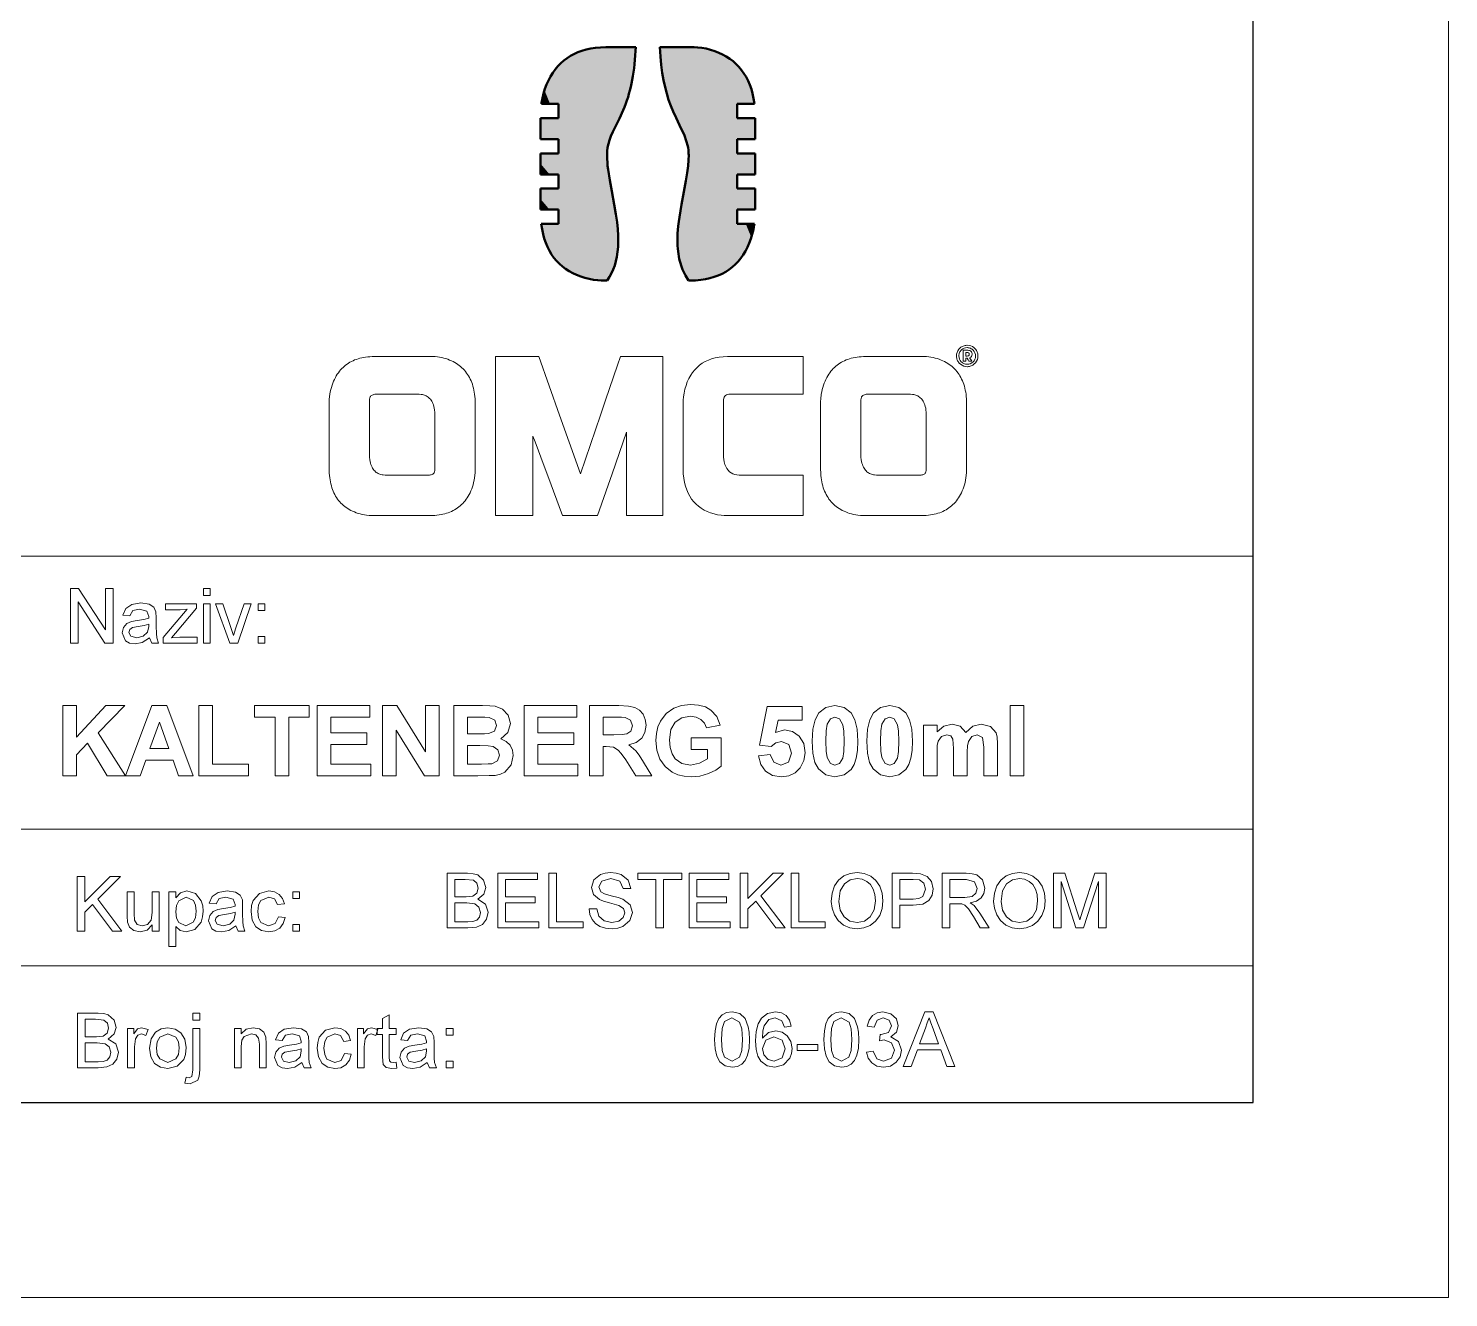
# Model space of a CAD drawing. Extents: x 0 to 297, y 0 to 529.
# Drawn here: x 260.64 to 297, y 0 to 32.52 of the extents above; entities that cross this region are included whole.
import ezdxf

# ---------------------------------------------------------------- set-up
doc = ezdxf.new("R2010")
doc.units = 0

msp = doc.modelspace()

# ---------------------------------------------------------------- linework, layer by layer
at = {"color": 7, "lineweight": 13}
for p, q in [((297, 0), (297, 420)), ((142.421, 19), (292, 19)), ((142.421, 12), (292, 12)), ((142.421, 8.5), (292, 8.5)), ((0, 0), (297, 0))]:
    msp.add_line(p, q, dxfattribs=at)
at = {"color": 7, "lineweight": 30}
for p, q in [((292, 5), (292, 415)), ((20, 5), (292, 5))]:
    msp.add_line(p, q, dxfattribs=at)
at = {"color": 142, "lineweight": 50}
for points in [[(275.424, 32.037), (275.286, 32.033), (275.156, 32.022), (275.033, 32.003), (274.917, 31.977), (274.808, 31.945), (274.704, 31.907), (274.606, 31.862), (274.514, 31.812), (274.427, 31.755), (274.345, 31.693), (274.268, 31.624), (274.195, 31.549), (274.128, 31.468), (274.065, 31.38), (274.007, 31.286), (273.953, 31.186), (273.906, 31.079), (273.863, 30.967), (273.827, 30.85), (273.798, 30.729), (273.775, 30.607), (273.772, 30.587)], [(276.188, 32.037), (275.806, 32.037), (275.424, 32.037)], [(275.453, 29.278), (275.457, 29.376), (275.468, 29.47), (275.487, 29.563), (275.515, 29.657), (275.551, 29.757), (275.602, 29.872), (275.675, 30.022), (275.768, 30.209), (275.864, 30.42), (275.898, 30.504), (275.932, 30.592), (275.961, 30.674), (275.989, 30.759), (276.014, 30.843), (276.037, 30.93), (276.059, 31.017), (276.079, 31.109), (276.098, 31.201), (276.115, 31.297), (276.13, 31.395), (276.145, 31.498), (276.157, 31.603), (276.167, 31.713), (276.176, 31.826), (276.184, 31.943), (276.188, 32.037)], [(273.772, 30.587), (273.991, 30.587), (274.21, 30.587)], [(274.21, 30.587), (274.21, 30.404), (274.21, 30.221)], [(274.21, 30.221), (273.981, 30.221), (273.752, 30.221)], [(273.752, 30.221), (273.752, 29.952), (273.752, 29.683)], [(273.752, 29.683), (273.981, 29.683), (274.21, 29.683)], [(274.21, 29.683), (274.21, 29.5), (274.21, 29.317)], [(274.21, 29.317), (273.981, 29.317), (273.752, 29.317)], [(273.752, 29.317), (273.752, 29.048), (273.752, 28.779)], [(275.458, 26.06), (275.515, 26.149), (275.566, 26.243), (275.61, 26.341), (275.648, 26.445), (275.68, 26.553), (275.705, 26.668), (275.724, 26.79), (275.736, 26.919), (275.74, 27.059), (275.738, 27.209), (275.728, 27.373), (275.708, 27.554), (275.679, 27.76), (275.637, 28.005), (275.572, 28.346), (275.52, 28.631), (275.479, 28.907), (275.468, 29), (275.46, 29.091), (275.456, 29.169), (275.453, 29.244), (275.453, 29.278)], [(273.752, 28.779), (273.981, 28.779), (274.21, 28.779)], [(274.21, 28.779), (274.21, 28.596), (274.21, 28.413)], [(274.21, 28.413), (273.981, 28.413), (273.752, 28.413)], [(273.752, 28.413), (273.752, 28.144), (273.752, 27.875)], [(273.752, 27.875), (273.981, 27.875), (274.21, 27.875)], [(274.21, 27.875), (274.21, 27.692), (274.21, 27.509)], [(274.21, 27.509), (273.989, 27.509), (273.769, 27.509)], [(273.769, 27.509), (273.788, 27.376), (273.813, 27.25), (273.846, 27.132), (273.884, 27.022), (273.928, 26.918), (273.978, 26.82), (274.033, 26.729), (274.094, 26.644), (274.16, 26.564), (274.232, 26.49), (274.309, 26.421), (274.392, 26.358), (274.48, 26.3), (274.574, 26.247), (274.673, 26.201), (274.777, 26.16), (274.886, 26.126), (274.997, 26.098), (275.108, 26.078), (275.215, 26.065), (275.305, 26.06), (275.322, 26.06)], [(275.322, 26.06), (275.39, 26.06), (275.458, 26.06)]]:
    msp.add_lwpolyline(points, dxfattribs=at)
at = {"color": 9, "lineweight": 50}
for points in [[(277.673, 32.037), (277.24, 32.037), (276.807, 32.037)], [(276.807, 32.037), (276.821, 31.802), (276.841, 31.584), (276.867, 31.381), (276.899, 31.192), (276.937, 31.014), (276.98, 30.848), (277.029, 30.689), (277.084, 30.536), (277.146, 30.386), (277.218, 30.229), (277.31, 30.043), (277.438, 29.773), (277.522, 29.502), (277.53, 29.454), (277.536, 29.405), (277.54, 29.356), (277.542, 29.306), (277.543, 29.278)], [(279.225, 30.587), (279.206, 30.72), (279.18, 30.846), (279.147, 30.963), (279.108, 31.074), (279.064, 31.178), (279.013, 31.275), (278.957, 31.366), (278.896, 31.452), (278.829, 31.532), (278.757, 31.606), (278.679, 31.675), (278.595, 31.739), (278.506, 31.797), (278.412, 31.849), (278.312, 31.896), (278.208, 31.937), (278.099, 31.971), (277.988, 31.999), (277.877, 32.019), (277.771, 32.032), (277.684, 32.037), (277.673, 32.037)], [(278.786, 30.221), (278.786, 30.404), (278.786, 30.587)], [(278.786, 30.587), (279.006, 30.587), (279.225, 30.587)], [(279.243, 30.221), (279.015, 30.221), (278.786, 30.221)], [(279.243, 29.683), (279.243, 29.952), (279.243, 30.221)], [(278.786, 29.317), (278.786, 29.5), (278.786, 29.683)], [(278.786, 29.683), (279.015, 29.683), (279.243, 29.683)], [(277.543, 29.278), (277.539, 29.145), (277.527, 28.994), (277.505, 28.819), (277.472, 28.609), (277.42, 28.331), (277.359, 28.008), (277.305, 27.682), (277.289, 27.568), (277.276, 27.454), (277.267, 27.359), (277.26, 27.264), (277.257, 27.18), (277.255, 27.096), (277.256, 27.02), (277.259, 26.945), (277.263, 26.875), (277.27, 26.806), (277.278, 26.741), (277.289, 26.677), (277.301, 26.617), (277.315, 26.557), (277.33, 26.5), (277.347, 26.444), (277.366, 26.391), (277.387, 26.338), (277.408, 26.287), (277.432, 26.237), (277.457, 26.189), (277.485, 26.142), (277.538, 26.06)], [(279.243, 29.317), (279.015, 29.317), (278.786, 29.317)], [(279.243, 28.779), (279.243, 29.048), (279.243, 29.317)], [(278.786, 28.413), (278.786, 28.596), (278.786, 28.779)], [(278.786, 28.779), (279.015, 28.779), (279.243, 28.779)], [(279.243, 28.413), (279.015, 28.413), (278.786, 28.413)], [(279.243, 27.875), (279.243, 28.144), (279.243, 28.413)], [(278.786, 27.509), (278.786, 27.692), (278.786, 27.875)], [(278.786, 27.875), (279.015, 27.875), (279.243, 27.875)], [(277.582, 26.06), (277.72, 26.063), (277.85, 26.075), (277.972, 26.094), (278.088, 26.119), (278.197, 26.151), (278.3, 26.189), (278.398, 26.234), (278.49, 26.284), (278.576, 26.341), (278.658, 26.404), (278.735, 26.472), (278.807, 26.547), (278.874, 26.628), (278.936, 26.715), (278.994, 26.809), (279.046, 26.909), (279.093, 27.015), (279.135, 27.127), (279.17, 27.245), (279.199, 27.366), (279.221, 27.487), (279.225, 27.509)], [(279.225, 27.509), (279.005, 27.509), (278.786, 27.509)], [(277.538, 26.06), (277.56, 26.06), (277.582, 26.06)]]:
    msp.add_lwpolyline(points, dxfattribs=at)
at = {"color": 7, "lineweight": 13}
for points in [[(284.4, 24.126), (284.404, 24.172), (284.416, 24.217), (284.435, 24.259), (284.461, 24.298), (284.493, 24.332), (284.512, 24.347), (284.531, 24.36), (284.552, 24.371), (284.574, 24.381), (284.596, 24.389), (284.619, 24.394), (284.642, 24.398), (284.666, 24.4), (284.675, 24.4)], [(284.675, 24.4), (284.721, 24.396), (284.766, 24.385), (284.808, 24.366), (284.847, 24.34), (284.881, 24.307), (284.896, 24.289), (284.909, 24.269), (284.92, 24.249), (284.93, 24.227), (284.938, 24.205), (284.944, 24.182), (284.947, 24.159), (284.949, 24.135), (284.949, 24.126)], [(268.337, 22.971), (268.339, 23.02), (268.355, 23.149), (268.365, 23.206), (268.379, 23.268), (268.394, 23.322), (268.412, 23.378), (268.43, 23.428), (268.451, 23.479), (268.472, 23.526), (268.496, 23.572), (268.52, 23.614), (268.546, 23.656), (268.572, 23.695), (268.601, 23.732), (268.63, 23.767), (268.661, 23.801), (268.692, 23.832), (268.726, 23.862), (268.759, 23.89), (268.795, 23.916), (268.831, 23.941), (268.869, 23.964), (268.908, 23.985), (268.949, 24.005), (268.99, 24.023), (269.033, 24.039), (269.078, 24.054), (269.124, 24.067), (269.171, 24.079), (269.22, 24.088), (269.271, 24.096), (269.324, 24.102), (269.378, 24.107), (269.434, 24.109), (269.475, 24.109)], [(269.475, 24.109), (270.241, 24.109), (270.935, 24.109), (271.007, 24.109)], [(271.007, 24.109), (271.048, 24.108), (271.111, 24.102), (271.162, 24.095), (271.22, 24.084), (271.271, 24.072), (271.324, 24.057), (271.372, 24.041), (271.421, 24.022), (271.466, 24.003), (271.511, 23.981), (271.553, 23.959), (271.594, 23.934), (271.632, 23.909), (271.669, 23.881), (271.704, 23.853), (271.738, 23.823), (271.769, 23.792), (271.8, 23.759), (271.829, 23.725), (271.856, 23.689), (271.881, 23.653), (271.906, 23.615), (271.928, 23.575), (271.949, 23.534), (271.969, 23.491), (271.987, 23.447), (272.003, 23.401), (272.018, 23.353), (272.031, 23.304), (272.043, 23.253), (272.053, 23.2), (272.061, 23.145), (272.068, 23.088), (272.072, 23.029), (272.076, 22.909)], [(272.593, 20.039), (272.593, 22.074), (272.593, 22.413), (272.593, 23.13), (272.593, 24.053), (272.593, 24.109)], [(272.593, 24.109), (273.148, 24.109), (273.704, 24.109)], [(273.704, 24.109), (274.238, 22.609), (274.484, 21.92), (274.773, 21.109)], [(274.773, 21.109), (275.284, 22.609), (275.414, 22.993), (275.721, 23.894), (275.794, 24.109)], [(275.794, 24.109), (276.339, 24.109), (276.884, 24.109)], [(276.884, 24.109), (276.884, 22.074), (276.884, 21.734), (276.884, 21.018), (276.884, 20.095), (276.884, 20.039)], [(278.54, 24.109), (278.427, 24.105), (278.321, 24.094), (278.223, 24.076), (278.131, 24.051), (278.046, 24.019), (277.966, 23.982), (277.892, 23.938), (277.822, 23.889), (277.758, 23.833), (277.699, 23.772), (277.644, 23.704), (277.594, 23.63), (277.548, 23.55), (277.508, 23.463), (277.474, 23.371), (277.446, 23.274), (277.424, 23.175), (277.409, 23.078), (277.402, 22.997), (277.401, 22.971)], [(280.471, 24.109), (279.506, 24.109), (278.54, 24.109)], [(280.471, 23.144), (280.471, 23.626), (280.471, 23.924), (280.471, 24.109)], [(280.92, 22.971), (280.922, 23.02), (280.938, 23.149), (280.948, 23.206), (280.962, 23.268), (280.977, 23.322), (280.995, 23.378), (281.013, 23.428), (281.034, 23.479), (281.055, 23.526), (281.078, 23.572), (281.102, 23.614), (281.129, 23.656), (281.155, 23.695), (281.184, 23.732), (281.213, 23.767), (281.244, 23.801), (281.275, 23.832), (281.308, 23.862), (281.342, 23.89), (281.378, 23.916), (281.414, 23.941), (281.452, 23.964), (281.491, 23.985), (281.531, 24.005), (281.573, 24.023), (281.616, 24.039), (281.66, 24.054), (281.707, 24.067), (281.754, 24.079), (281.803, 24.088), (281.854, 24.096), (281.906, 24.102), (281.961, 24.107), (282.017, 24.109), (282.058, 24.109)], [(282.058, 24.109), (282.824, 24.109), (283.518, 24.109), (283.589, 24.109)], [(283.589, 24.109), (283.631, 24.108), (283.694, 24.102), (283.745, 24.095), (283.803, 24.084), (283.854, 24.072), (283.907, 24.057), (283.955, 24.041), (284.004, 24.022), (284.049, 24.003), (284.094, 23.981), (284.135, 23.959), (284.177, 23.934), (284.214, 23.909), (284.252, 23.881), (284.287, 23.853), (284.321, 23.823), (284.352, 23.792), (284.383, 23.759), (284.411, 23.725), (284.439, 23.689), (284.464, 23.653), (284.488, 23.615), (284.511, 23.575), (284.532, 23.534), (284.551, 23.491), (284.569, 23.447), (284.586, 23.401), (284.601, 23.353), (284.614, 23.304), (284.626, 23.253), (284.636, 23.2), (284.644, 23.145), (284.65, 23.088), (284.655, 23.029), (284.659, 22.909)], [(284.675, 23.851), (284.628, 23.855), (284.584, 23.867), (284.541, 23.886), (284.503, 23.912), (284.469, 23.944), (284.454, 23.963), (284.441, 23.982), (284.429, 24.003), (284.42, 24.024), (284.412, 24.047), (284.406, 24.07), (284.402, 24.093), (284.4, 24.117), (284.4, 24.126)], [(284.675, 24.34), (284.634, 24.336), (284.595, 24.324), (284.559, 24.305), (284.527, 24.279), (284.512, 24.264), (284.499, 24.248), (284.488, 24.23), (284.479, 24.211), (284.471, 24.192), (284.466, 24.172), (284.462, 24.151), (284.461, 24.13), (284.461, 24.126)], [(284.461, 24.126), (284.465, 24.085), (284.476, 24.046), (284.495, 24.01), (284.521, 23.977), (284.536, 23.963), (284.553, 23.95), (284.571, 23.939), (284.589, 23.93), (284.609, 23.922), (284.629, 23.917), (284.649, 23.913), (284.67, 23.912), (284.675, 23.912)], [(284.573, 23.991), (284.573, 24.13), (284.573, 24.27)], [(284.573, 24.27), (284.633, 24.27), (284.694, 24.27)], [(284.677, 24.211), (284.659, 24.211), (284.641, 24.211)], [(284.641, 24.211), (284.641, 24.167), (284.641, 24.124)], [(284.641, 24.124), (284.659, 24.124), (284.677, 24.124)], [(284.671, 24.069), (284.656, 24.069), (284.641, 24.069)], [(284.641, 24.069), (284.641, 24.03), (284.641, 23.991)], [(284.718, 23.991), (284.695, 24.03), (284.671, 24.069)], [(284.889, 24.126), (284.885, 24.166), (284.873, 24.205), (284.854, 24.242), (284.829, 24.274), (284.813, 24.288), (284.797, 24.301), (284.779, 24.312), (284.76, 24.322), (284.741, 24.329), (284.721, 24.335), (284.7, 24.338), (284.679, 24.34), (284.675, 24.34)], [(284.949, 24.126), (284.945, 24.079), (284.934, 24.035), (284.915, 23.992), (284.889, 23.954), (284.856, 23.92), (284.838, 23.905), (284.818, 23.892), (284.798, 23.88), (284.776, 23.87), (284.754, 23.863), (284.731, 23.857), (284.708, 23.853), (284.684, 23.851), (284.675, 23.851)], [(284.675, 23.912), (284.715, 23.916), (284.754, 23.927), (284.791, 23.946), (284.823, 23.972), (284.838, 23.987), (284.85, 24.004), (284.862, 24.022), (284.871, 24.04), (284.878, 24.06), (284.884, 24.08), (284.887, 24.1), (284.889, 24.121), (284.889, 24.126)], [(284.728, 24.169), (284.727, 24.182), (284.724, 24.191), (284.72, 24.198), (284.715, 24.203), (284.707, 24.207), (284.686, 24.211), (284.677, 24.211)], [(284.677, 24.124), (284.692, 24.125), (284.705, 24.128), (284.713, 24.132), (284.719, 24.138), (284.723, 24.145), (284.728, 24.163), (284.728, 24.169)], [(284.694, 24.27), (284.72, 24.268), (284.737, 24.264), (284.755, 24.257), (284.767, 24.25), (284.777, 24.24), (284.785, 24.23), (284.791, 24.218), (284.796, 24.204), (284.799, 24.188), (284.8, 24.169)], [(284.8, 24.169), (284.796, 24.14), (284.786, 24.116), (284.769, 24.097), (284.747, 24.083), (284.737, 24.078)], [(284.737, 24.078), (284.766, 24.035), (284.794, 23.991)], [(284.641, 23.991), (284.607, 23.991), (284.573, 23.991)], [(284.794, 23.991), (284.756, 23.991), (284.718, 23.991)], [(268.337, 21.233), (268.337, 22.102), (268.337, 22.312), (268.337, 22.84), (268.337, 22.971)], [(269.503, 23.144), (269.482, 23.14), (269.461, 23.134), (269.437, 23.124), (269.422, 23.114), (269.408, 23.102), (269.397, 23.09), (269.388, 23.076), (269.382, 23.062), (269.376, 23.045), (269.373, 23.028), (269.372, 23.009), (269.372, 23.006)], [(269.372, 23.006), (269.372, 22.271), (269.372, 22.061), (269.372, 21.63), (269.372, 21.536)], [(270.641, 23.144), (270.072, 23.144), (269.503, 23.144)], [(271.041, 22.675), (271.035, 22.748), (271.028, 22.789), (271.017, 22.835), (271.006, 22.87), (270.992, 22.906), (270.979, 22.936), (270.962, 22.966), (270.946, 22.991), (270.928, 23.016), (270.91, 23.036), (270.89, 23.056), (270.869, 23.073), (270.847, 23.088), (270.825, 23.101), (270.801, 23.113), (270.776, 23.122), (270.75, 23.13), (270.723, 23.136), (270.694, 23.141), (270.641, 23.144)], [(277.401, 22.971), (277.401, 22.102), (277.401, 21.791), (277.401, 21.311), (277.401, 21.233)], [(278.436, 23.006), (278.44, 23.042), (278.45, 23.071), (278.466, 23.096), (278.488, 23.115), (278.515, 23.13), (278.545, 23.14), (278.567, 23.144), (278.567, 23.144)], [(278.436, 21.536), (278.436, 22.271), (278.436, 22.644), (278.436, 23.006)], [(278.567, 23.144), (279.519, 23.144), (280.471, 23.144)], [(280.92, 21.233), (280.92, 22.102), (280.92, 22.28), (280.92, 22.82), (280.92, 22.971)], [(282.086, 23.144), (282.065, 23.14), (282.044, 23.134), (282.02, 23.124), (282.005, 23.114), (281.991, 23.102), (281.98, 23.09), (281.971, 23.076), (281.964, 23.062), (281.959, 23.045), (281.956, 23.028), (281.954, 23.009), (281.954, 23.006)], [(281.954, 23.006), (281.954, 22.271), (281.954, 21.536)], [(283.224, 23.144), (282.655, 23.144), (282.086, 23.144)], [(283.624, 22.675), (283.618, 22.748), (283.611, 22.789), (283.6, 22.835), (283.589, 22.87), (283.575, 22.906), (283.561, 22.936), (283.545, 22.966), (283.529, 22.991), (283.511, 23.015), (283.492, 23.036), (283.472, 23.056), (283.452, 23.073), (283.43, 23.088), (283.408, 23.101), (283.384, 23.113), (283.359, 23.122), (283.333, 23.13), (283.306, 23.136), (283.277, 23.141), (283.224, 23.144)], [(271.041, 21.205), (271.041, 21.94), (271.041, 22.149), (271.041, 22.581), (271.041, 22.675)], [(272.076, 22.909), (272.076, 22.043), (272.076, 21.833), (272.076, 21.308), (272.076, 21.178)], [(283.624, 21.205), (283.624, 21.94), (283.624, 22.149), (283.624, 22.581), (283.624, 22.675)], [(284.659, 22.909), (284.659, 22.043), (284.659, 21.833), (284.659, 21.308), (284.659, 21.178)], [(274.311, 20.039), (273.932, 21.057), (273.839, 21.306), (273.609, 21.922), (273.552, 22.074)], [(273.552, 22.074), (273.552, 21.057), (273.552, 20.039)], [(275.953, 22.171), (275.58, 21.105), (275.478, 20.812), (275.257, 20.181), (275.208, 20.039)], [(275.953, 20.039), (275.953, 21.105), (275.953, 22.171)], [(269.372, 21.536), (269.378, 21.464), (269.385, 21.424), (269.396, 21.379), (269.407, 21.344), (269.42, 21.308), (269.434, 21.278), (269.45, 21.249), (269.467, 21.224), (269.485, 21.2), (269.503, 21.18), (269.523, 21.16), (269.544, 21.144), (269.566, 21.128), (269.588, 21.115), (269.613, 21.104), (269.637, 21.095), (269.664, 21.087), (269.691, 21.081), (269.72, 21.077), (269.772, 21.074)], [(278.836, 21.074), (278.775, 21.078), (278.72, 21.089), (278.671, 21.107), (278.627, 21.131), (278.587, 21.161), (278.551, 21.198), (278.52, 21.241), (278.492, 21.292), (278.469, 21.349), (278.452, 21.411), (278.441, 21.476), (278.436, 21.529), (278.436, 21.536)], [(281.954, 21.536), (281.961, 21.464), (281.968, 21.424), (281.978, 21.379), (281.989, 21.344), (282.003, 21.308), (282.017, 21.278), (282.033, 21.249), (282.049, 21.224), (282.068, 21.2), (282.086, 21.18), (282.106, 21.16), (282.126, 21.144), (282.149, 21.128), (282.171, 21.116), (282.195, 21.104), (282.22, 21.095), (282.247, 21.087), (282.274, 21.081), (282.303, 21.077), (282.355, 21.074)], [(269.406, 20.039), (269.362, 20.041), (269.293, 20.047), (269.241, 20.055), (269.183, 20.066), (269.132, 20.078), (269.079, 20.093), (269.032, 20.109), (268.983, 20.128), (268.938, 20.147), (268.894, 20.169), (268.853, 20.191), (268.812, 20.216), (268.774, 20.241), (268.737, 20.269), (268.703, 20.297), (268.669, 20.327), (268.638, 20.358), (268.608, 20.391), (268.579, 20.424), (268.552, 20.46), (268.527, 20.496), (268.503, 20.535), (268.481, 20.574), (268.46, 20.616), (268.441, 20.658), (268.423, 20.703), (268.407, 20.749), (268.393, 20.797), (268.38, 20.846), (268.368, 20.897), (268.359, 20.951), (268.351, 21.006), (268.344, 21.063), (268.34, 21.122), (268.337, 21.233)], [(270.91, 21.074), (270.931, 21.076), (270.952, 21.081), (270.975, 21.09), (270.99, 21.099), (271.004, 21.11), (271.015, 21.121), (271.024, 21.135), (271.031, 21.148), (271.036, 21.164), (271.039, 21.181), (271.041, 21.2), (271.041, 21.205)], [(272.076, 21.178), (272.074, 21.129), (272.059, 21), (272.049, 20.943), (272.035, 20.881), (272.021, 20.827), (272.003, 20.771), (271.986, 20.721), (271.965, 20.67), (271.944, 20.623), (271.921, 20.577), (271.897, 20.535), (271.871, 20.493), (271.845, 20.455), (271.817, 20.417), (271.788, 20.382), (271.757, 20.348), (271.726, 20.317), (271.693, 20.287), (271.66, 20.26), (271.624, 20.233), (271.588, 20.209), (271.55, 20.185), (271.512, 20.164), (271.472, 20.144), (271.43, 20.126), (271.387, 20.11), (271.343, 20.095), (271.297, 20.082), (271.25, 20.071), (271.201, 20.061), (271.15, 20.053), (271.098, 20.047), (271.044, 20.042), (270.987, 20.04), (270.945, 20.039)], [(277.401, 21.233), (277.402, 21.17), (277.405, 21.109), (277.417, 20.993), (277.435, 20.886), (277.46, 20.787), (277.491, 20.695), (277.528, 20.61), (277.57, 20.531), (277.618, 20.459), (277.671, 20.392), (277.73, 20.33), (277.794, 20.275), (277.864, 20.224), (277.939, 20.179), (278.019, 20.14), (278.104, 20.106), (278.193, 20.079), (278.284, 20.059), (278.373, 20.045), (278.451, 20.04), (278.471, 20.039)], [(281.989, 20.039), (281.944, 20.041), (281.875, 20.047), (281.823, 20.055), (281.765, 20.066), (281.715, 20.078), (281.662, 20.093), (281.614, 20.109), (281.565, 20.128), (281.521, 20.147), (281.476, 20.169), (281.435, 20.191), (281.395, 20.216), (281.357, 20.241), (281.32, 20.269), (281.286, 20.297), (281.252, 20.327), (281.221, 20.358), (281.19, 20.391), (281.162, 20.424), (281.135, 20.46), (281.11, 20.496), (281.086, 20.535), (281.064, 20.574), (281.043, 20.616), (281.024, 20.658), (281.006, 20.703), (280.99, 20.749), (280.975, 20.797), (280.962, 20.846), (280.951, 20.897), (280.941, 20.951), (280.933, 21.006), (280.927, 21.063), (280.923, 21.122), (280.92, 21.233)], [(283.493, 21.074), (283.513, 21.076), (283.534, 21.081), (283.558, 21.09), (283.573, 21.099), (283.587, 21.11), (283.597, 21.121), (283.607, 21.135), (283.613, 21.148), (283.619, 21.164), (283.622, 21.181), (283.624, 21.2), (283.624, 21.205)], [(284.659, 21.178), (284.657, 21.129), (284.642, 21), (284.632, 20.943), (284.618, 20.881), (284.603, 20.827), (284.586, 20.771), (284.568, 20.721), (284.548, 20.67), (284.527, 20.623), (284.504, 20.577), (284.48, 20.535), (284.454, 20.493), (284.428, 20.455), (284.399, 20.417), (284.371, 20.382), (284.34, 20.348), (284.309, 20.317), (284.276, 20.287), (284.242, 20.26), (284.207, 20.233), (284.171, 20.209), (284.133, 20.185), (284.095, 20.164), (284.054, 20.144), (284.013, 20.126), (283.97, 20.11), (283.926, 20.095), (283.88, 20.082), (283.832, 20.071), (283.783, 20.061), (283.733, 20.053), (283.68, 20.047), (283.626, 20.042), (283.57, 20.04), (283.527, 20.039)], [(269.772, 21.074), (270.341, 21.074), (270.91, 21.074)], [(280.471, 21.074), (279.654, 21.074), (278.836, 21.074)], [(280.471, 20.039), (280.471, 20.557), (280.471, 20.857), (280.471, 21.074)], [(282.355, 21.074), (282.924, 21.074), (283.493, 21.074)], [(270.945, 20.039), (270.175, 20.039), (269.48, 20.039), (269.406, 20.039)], [(273.552, 20.039), (273.073, 20.039), (272.593, 20.039)], [(275.208, 20.039), (274.759, 20.039), (274.311, 20.039)], [(276.884, 20.039), (276.418, 20.039), (275.953, 20.039)], [(278.471, 20.039), (279.471, 20.039), (280.439, 20.039), (280.471, 20.039)], [(283.527, 20.039), (282.758, 20.039), (282.062, 20.039), (281.989, 20.039)]]:
    msp.add_lwpolyline(points, dxfattribs=at)
for points in [[(261.714, 16.766), (261.714, 18.166), (261.92, 18.166), (262.608, 17.109), (262.608, 18.166), (262.803, 18.166), (262.803, 16.766), (262.597, 16.766), (261.909, 17.823), (261.909, 16.766)], [(265.117, 17.991), (265.117, 18.166), (265.292, 18.166), (265.292, 17.991)], [(263.736, 16.902), (263.552, 16.782), (263.37, 16.747), (263.228, 16.767), (263.123, 16.828), (263.036, 17.035), (263.069, 17.17), (263.154, 17.268), (263.274, 17.324), (263.421, 17.349), (263.595, 17.376), (263.716, 17.408), (263.717, 17.449), (263.67, 17.587), (263.483, 17.641), (263.312, 17.603), (263.231, 17.466), (263.056, 17.486), (263.132, 17.659), (263.285, 17.761), (263.516, 17.797), (263.729, 17.766), (263.849, 17.688), (263.903, 17.57), (263.911, 17.417), (263.911, 17.2), (263.914, 17.012), (263.923, 16.902), (263.97, 16.766), (263.795, 16.766)], [(264.086, 16.766), (264.086, 16.913), (264.701, 17.641), (264.523, 17.622), (264.145, 17.622), (264.145, 17.777), (264.942, 17.777), (264.942, 17.661), (264.402, 17.021), (264.301, 16.902), (264.51, 16.922), (264.961, 16.922), (264.961, 16.766)], [(265.117, 16.766), (265.117, 17.777), (265.292, 17.777), (265.292, 16.766)], [(265.795, 16.766), (265.428, 17.777), (265.613, 17.777), (265.821, 17.172), (265.885, 16.968), (265.947, 17.16), (266.157, 17.777), (266.342, 17.777), (265.999, 16.766)], [(266.517, 17.602), (266.517, 17.777), (266.692, 17.777), (266.692, 17.602)], [(263.717, 17.252), (263.604, 17.221), (263.445, 17.195), (263.3, 17.165), (263.234, 17.115), (263.211, 17.043), (263.262, 16.943), (263.409, 16.902), (263.579, 16.944), (263.689, 17.05), (263.716, 17.198)], [(266.517, 16.766), (266.517, 16.941), (266.692, 16.941), (266.692, 16.766)], [(261.514, 13.369), (261.514, 15.169), (261.864, 15.169), (261.864, 14.362), (262.621, 15.169), (263.102, 15.169), (262.419, 14.473), (263.126, 13.369), (262.657, 13.369), (262.152, 14.202), (261.864, 13.907), (261.864, 13.369)], [(264.852, 13.369), (264.482, 13.369), (264.339, 13.769), (263.642, 13.769), (263.5, 13.369), (263.126, 13.369), (263.793, 15.169), (264.18, 15.169)], [(265.001, 13.369), (265.001, 15.169), (265.352, 15.169), (265.352, 13.669), (266.276, 13.669), (266.276, 13.369)], [(266.951, 13.369), (266.951, 14.869), (266.426, 14.869), (266.426, 15.169), (267.826, 15.169), (267.826, 14.869), (267.301, 14.869), (267.301, 13.369)], [(268.026, 13.369), (268.026, 15.169), (269.376, 15.169), (269.376, 14.869), (268.376, 14.869), (268.376, 14.469), (269.301, 14.469), (269.301, 14.169), (268.376, 14.169), (268.376, 13.669), (269.401, 13.669), (269.401, 13.369)], [(269.701, 13.369), (269.701, 15.169), (270.068, 15.169), (270.801, 13.985), (270.801, 15.169), (271.151, 15.169), (271.151, 13.369), (270.775, 13.369), (270.051, 14.536), (270.051, 13.369)], [(271.526, 15.169), (272.262, 15.169), (272.452, 15.165), (272.587, 15.151), (272.779, 15.076), (272.92, 14.924), (272.977, 14.711), (272.911, 14.477), (272.734, 14.316), (272.869, 14.252), (272.969, 14.155), (273.031, 14.03), (273.051, 13.886), (272.994, 13.649), (272.836, 13.466), (272.724, 13.41), (272.589, 13.381), (272.433, 13.373), (272.146, 13.369), (271.526, 13.369)], [(273.326, 13.369), (273.326, 15.169), (274.676, 15.169), (274.676, 14.869), (273.676, 14.869), (273.676, 14.469), (274.602, 14.469), (274.602, 14.169), (273.676, 14.169), (273.676, 13.669), (274.701, 13.669), (274.701, 13.369)], [(275.001, 13.369), (275.001, 15.169), (275.755, 15.169), (276, 15.157), (276.168, 15.121), (276.284, 15.053), (276.374, 14.948), (276.432, 14.815), (276.451, 14.665), (276.424, 14.48), (276.34, 14.33), (276.202, 14.223), (276.008, 14.164), (276.19, 14.013), (276.274, 13.899), (276.383, 13.721), (276.602, 13.369), (276.193, 13.369), (275.937, 13.777), (275.813, 13.94), (275.736, 14.029), (275.621, 14.1), (275.429, 14.119), (275.352, 14.119), (275.352, 13.369)], [(277.602, 14.044), (277.602, 14.344), (278.376, 14.344), (278.376, 13.613), (278.237, 13.513), (278.047, 13.425), (277.83, 13.364), (277.61, 13.344), (277.431, 13.357), (277.268, 13.396), (277.121, 13.462), (276.938, 13.605), (276.807, 13.799), (276.728, 14.027), (276.701, 14.275), (276.715, 14.455), (276.754, 14.62), (276.819, 14.772), (276.963, 14.964), (277.162, 15.105), (277.355, 15.172), (277.59, 15.194), (277.796, 15.179), (277.969, 15.132), (278.11, 15.055), (278.264, 14.889), (278.352, 14.669), (278.001, 14.594), (277.945, 14.719), (277.855, 14.814), (277.733, 14.874), (277.585, 14.894), (277.366, 14.856), (277.196, 14.742), (277.088, 14.553), (277.051, 14.29), (277.068, 14.093), (277.117, 13.931), (277.199, 13.806), (277.369, 13.685), (277.585, 13.644), (277.822, 13.691), (278.026, 13.805), (278.026, 14.044)], [(279.326, 13.88), (279.626, 13.919), (279.72, 13.718), (279.9, 13.644), (280.096, 13.721), (280.176, 13.953), (280.104, 14.171), (279.915, 14.244), (279.778, 14.213), (279.655, 14.119), (279.352, 14.158), (279.551, 15.144), (280.451, 15.144), (280.451, 14.794), (279.834, 14.794), (279.768, 14.48), (279.996, 14.544), (280.201, 14.504), (280.372, 14.382), (280.488, 14.195), (280.526, 13.961), (280.495, 13.757), (280.399, 13.575), (280.268, 13.447), (280.107, 13.37), (279.916, 13.344), (279.691, 13.381), (279.513, 13.49), (279.388, 13.66)], [(281.289, 15.169), (281.523, 15.123), (281.7, 14.984), (281.798, 14.806), (281.857, 14.563), (281.876, 14.256), (281.865, 14.02), (281.832, 13.82), (281.777, 13.656), (281.699, 13.527), (281.523, 13.39), (281.289, 13.344), (281.051, 13.394), (280.863, 13.545), (280.773, 13.713), (280.719, 13.952), (280.701, 14.26), (280.721, 14.565), (280.78, 14.807), (280.879, 14.986), (281.055, 15.123)], [(282.689, 15.169), (282.923, 15.123), (283.1, 14.984), (283.198, 14.806), (283.257, 14.563), (283.276, 14.256), (283.265, 14.02), (283.232, 13.82), (283.177, 13.656), (283.099, 13.527), (282.923, 13.39), (282.689, 13.344), (282.451, 13.394), (282.263, 13.545), (282.173, 13.713), (282.119, 13.952), (282.102, 14.26), (282.121, 14.565), (282.18, 14.807), (282.279, 14.986), (282.455, 15.123)], [(285.776, 13.369), (285.776, 15.169), (286.126, 15.169), (286.126, 13.369)], [(264.231, 14.069), (263.989, 14.744), (263.749, 14.069)], [(271.876, 14.869), (271.876, 14.444), (272.131, 14.444), (272.315, 14.446), (272.413, 14.45), (272.569, 14.516), (272.626, 14.66), (272.577, 14.798), (272.431, 14.863), (272.319, 14.868), (272.1, 14.869)], [(275.352, 14.419), (275.626, 14.419), (275.843, 14.425), (275.96, 14.441), (276.064, 14.516), (276.102, 14.649), (276.052, 14.794), (275.912, 14.863), (275.822, 14.868), (275.641, 14.869), (275.352, 14.869)], [(281.289, 14.869), (281.17, 14.83), (281.089, 14.692), (281.061, 14.518), (281.051, 14.256), (281.06, 13.998), (281.085, 13.835), (281.171, 13.682), (281.289, 13.644), (281.408, 13.683), (281.489, 13.821), (281.517, 13.994), (281.526, 14.256), (281.518, 14.515), (281.492, 14.677), (281.407, 14.83)], [(282.689, 14.869), (282.57, 14.83), (282.489, 14.692), (282.461, 14.518), (282.451, 14.256), (282.46, 13.998), (282.485, 13.835), (282.571, 13.682), (282.689, 13.644), (282.808, 13.683), (282.889, 13.821), (282.917, 13.994), (282.926, 14.256), (282.918, 14.515), (282.893, 14.677), (282.807, 14.83)], [(283.551, 14.669), (283.901, 14.669), (283.901, 14.492), (284.079, 14.644), (284.287, 14.694), (284.492, 14.64), (284.635, 14.478), (284.819, 14.64), (285.029, 14.694), (285.269, 14.636), (285.416, 14.466), (285.443, 14.358), (285.451, 14.198), (285.451, 13.369), (285.102, 13.369), (285.102, 14.101), (285.067, 14.347), (284.925, 14.419), (284.793, 14.376), (284.704, 14.249), (284.683, 14.141), (284.676, 13.984), (284.676, 13.369), (284.326, 13.369), (284.326, 14.071), (284.309, 14.312), (284.254, 14.393), (284.153, 14.419), (284.016, 14.377), (283.928, 14.255), (283.908, 14.149), (283.901, 13.991), (283.901, 13.369), (283.551, 13.369)], [(271.876, 14.144), (271.876, 13.669), (272.237, 13.669), (272.41, 13.672), (272.505, 13.68), (272.647, 13.751), (272.701, 13.902), (272.659, 14.038), (272.537, 14.119), (272.411, 14.138), (272.191, 14.144)], [(261.884, 9.388), (261.884, 10.788), (262.078, 10.788), (262.078, 10.14), (262.726, 10.788), (262.992, 10.788), (262.415, 10.211), (263.031, 9.388), (262.793, 9.388), (262.279, 10.075), (262.078, 9.874), (262.078, 9.388)], [(271.357, 9.471), (271.357, 10.871), (271.883, 10.871), (272.028, 10.86), (272.141, 10.828), (272.293, 10.696), (272.348, 10.509), (272.297, 10.339), (272.141, 10.21), (272.338, 10.083), (272.407, 9.873), (272.365, 9.692), (272.263, 9.563), (272.111, 9.494), (271.887, 9.471)], [(271.551, 10.268), (271.844, 10.268), (272.016, 10.285), (272.119, 10.359), (272.154, 10.488), (272.121, 10.618), (272.029, 10.694), (271.822, 10.715), (271.551, 10.715)], [(272.659, 9.471), (272.659, 10.871), (273.67, 10.871), (273.67, 10.715), (272.854, 10.715), (272.854, 10.268), (273.612, 10.268), (273.612, 10.112), (272.854, 10.112), (272.854, 9.626), (273.709, 9.626), (273.709, 9.471)], [(273.962, 9.471), (273.962, 10.871), (274.157, 10.871), (274.157, 9.626), (274.837, 9.626), (274.837, 9.471)], [(274.993, 9.957), (275.187, 9.957), (275.242, 9.77), (275.375, 9.652), (275.578, 9.607), (275.755, 9.641), (275.869, 9.735), (275.907, 9.856), (275.871, 9.966), (275.752, 10.046), (275.518, 10.115), (275.362, 10.16), (275.257, 10.203), (275.102, 10.332), (275.051, 10.506), (275.111, 10.703), (275.285, 10.843), (275.406, 10.878), (275.54, 10.89), (275.685, 10.878), (275.812, 10.841), (275.994, 10.697), (276.062, 10.482), (275.868, 10.482), (275.777, 10.671), (275.547, 10.735), (275.318, 10.672), (275.245, 10.522), (275.296, 10.398), (275.387, 10.348), (275.559, 10.297), (275.739, 10.249), (275.857, 10.207), (276.041, 10.066), (276.101, 9.868), (276.037, 9.659), (275.855, 9.506), (275.728, 9.465), (275.586, 9.451), (275.413, 9.466), (275.27, 9.51), (275.156, 9.584), (275.069, 9.688), (275.014, 9.815)], [(276.704, 9.471), (276.704, 10.715), (276.237, 10.715), (276.237, 10.871), (277.365, 10.871), (277.365, 10.715), (276.898, 10.715), (276.898, 9.471)], [(277.559, 9.471), (277.559, 10.871), (278.57, 10.871), (278.57, 10.715), (277.754, 10.715), (277.754, 10.268), (278.512, 10.268), (278.512, 10.112), (277.754, 10.112), (277.754, 9.626), (278.609, 9.626), (278.609, 9.471)], [(278.862, 9.471), (278.862, 10.871), (279.057, 10.871), (279.057, 10.222), (279.705, 10.871), (279.97, 10.871), (279.393, 10.294), (280.009, 9.471), (279.771, 9.471), (279.258, 10.158), (279.057, 9.957), (279.057, 9.471)], [(280.165, 9.471), (280.165, 10.871), (280.359, 10.871), (280.359, 9.626), (281.04, 9.626), (281.04, 9.471)], [(281.195, 10.152), (281.216, 10.366), (281.278, 10.547), (281.38, 10.694), (281.516, 10.803), (281.675, 10.868), (281.857, 10.89), (282.039, 10.867), (282.203, 10.798), (282.338, 10.688), (282.437, 10.541), (282.497, 10.366), (282.518, 10.168), (282.496, 9.968), (282.433, 9.79), (282.33, 9.643), (282.192, 9.537), (282.031, 9.473), (281.857, 9.451), (281.672, 9.475), (281.507, 9.546), (281.372, 9.658), (281.275, 9.805), (281.215, 9.974)], [(281.39, 10.15), (281.423, 9.924), (281.523, 9.752), (281.672, 9.643), (281.856, 9.607), (282.042, 9.643), (282.191, 9.753), (282.29, 9.931), (282.323, 10.17), (282.309, 10.329), (282.267, 10.467), (282.197, 10.58), (282.102, 10.664), (281.987, 10.717), (281.858, 10.735), (281.68, 10.701), (281.528, 10.6), (281.424, 10.42)], [(282.751, 9.471), (282.751, 10.871), (283.27, 10.871), (283.479, 10.858), (283.649, 10.793), (283.759, 10.66), (283.801, 10.473), (283.773, 10.311), (283.691, 10.175), (283.536, 10.084), (283.293, 10.054), (282.945, 10.054), (282.945, 9.471)], [(282.945, 10.21), (283.291, 10.21), (283.438, 10.226), (283.535, 10.277), (283.607, 10.467), (283.564, 10.619), (283.453, 10.703), (283.288, 10.715), (282.945, 10.715)], [(284.034, 9.471), (284.034, 10.871), (284.646, 10.871), (284.804, 10.861), (284.918, 10.833), (285.067, 10.701), (285.123, 10.491), (285.1, 10.355), (285.031, 10.241), (284.913, 10.158), (284.746, 10.112), (284.853, 10.042), (285.001, 9.854), (285.234, 9.471), (285.01, 9.471), (284.832, 9.764), (284.704, 9.958), (284.614, 10.051), (284.533, 10.086), (284.434, 10.093), (284.229, 10.093), (284.229, 9.471)], [(284.229, 10.248), (284.61, 10.248), (284.797, 10.275), (284.895, 10.359), (284.929, 10.486), (284.863, 10.651), (284.653, 10.715), (284.229, 10.715)], [(285.35, 10.152), (285.371, 10.366), (285.433, 10.547), (285.535, 10.694), (285.671, 10.803), (285.83, 10.868), (286.012, 10.89), (286.194, 10.867), (286.358, 10.798), (286.493, 10.688), (286.592, 10.541), (286.653, 10.366), (286.673, 10.168), (286.651, 9.968), (286.588, 9.79), (286.485, 9.643), (286.347, 9.537), (286.186, 9.473), (286.012, 9.451), (285.827, 9.475), (285.662, 9.546), (285.527, 9.658), (285.43, 9.805), (285.37, 9.974)], [(285.545, 10.15), (285.578, 9.924), (285.678, 9.752), (285.827, 9.643), (286.011, 9.607), (286.197, 9.643), (286.346, 9.753), (286.445, 9.931), (286.478, 10.17), (286.464, 10.329), (286.422, 10.467), (286.353, 10.58), (286.257, 10.664), (286.142, 10.717), (286.013, 10.735), (285.835, 10.701), (285.683, 10.6), (285.579, 10.42)], [(286.887, 9.471), (286.887, 10.871), (287.176, 10.871), (287.493, 9.885), (287.557, 9.679), (287.627, 9.902), (287.942, 10.871), (288.228, 10.871), (288.228, 9.471), (288.034, 9.471), (288.034, 10.657), (287.653, 9.471), (287.459, 9.471), (287.081, 10.657), (287.081, 9.471)], [(263.809, 9.388), (263.809, 9.547), (263.674, 9.413), (263.5, 9.368), (263.339, 9.403), (263.228, 9.489), (263.177, 9.615), (263.167, 9.775), (263.167, 10.399), (263.342, 10.399), (263.342, 9.845), (263.352, 9.667), (263.419, 9.562), (263.546, 9.524), (263.687, 9.563), (263.781, 9.669), (263.809, 9.864), (263.809, 10.399), (263.984, 10.399), (263.984, 9.388)], [(264.236, 8.999), (264.236, 10.399), (264.411, 10.399), (264.411, 10.244), (264.532, 10.375), (264.696, 10.418), (264.917, 10.352), (265.062, 10.165), (265.099, 10.039), (265.111, 9.901), (265.098, 9.754), (265.056, 9.623), (264.896, 9.434), (264.674, 9.368), (264.522, 9.408), (264.411, 9.509), (264.411, 8.999)], [(264.411, 9.885), (264.43, 9.725), (264.487, 9.612), (264.671, 9.524), (264.858, 9.615), (264.917, 9.732), (264.936, 9.898), (264.917, 10.058), (264.86, 10.172), (264.678, 10.263), (264.492, 10.166), (264.432, 10.047)], [(265.947, 9.524), (265.764, 9.404), (265.581, 9.368), (265.439, 9.389), (265.334, 9.449), (265.247, 9.657), (265.28, 9.791), (265.366, 9.889), (265.485, 9.945), (265.632, 9.971), (265.806, 9.998), (265.927, 10.03), (265.928, 10.071), (265.882, 10.209), (265.695, 10.263), (265.523, 10.224), (265.442, 10.088), (265.267, 10.107), (265.343, 10.281), (265.496, 10.383), (265.727, 10.418), (265.94, 10.388), (266.06, 10.31), (266.114, 10.192), (266.122, 10.039), (266.122, 9.821), (266.125, 9.633), (266.134, 9.524), (266.181, 9.388), (266.006, 9.388)], [(267.036, 9.757), (267.211, 9.738), (267.163, 9.583), (267.071, 9.466), (266.945, 9.393), (266.793, 9.368), (266.607, 9.402), (266.462, 9.503), (266.368, 9.667), (266.336, 9.89), (266.35, 10.042), (266.39, 10.174), (266.554, 10.357), (266.792, 10.418), (266.941, 10.397), (267.059, 10.332), (267.144, 10.228), (267.192, 10.088), (267.017, 10.068), (266.935, 10.214), (266.794, 10.263), (266.59, 10.174), (266.531, 10.06), (266.511, 9.894), (266.53, 9.727), (266.588, 9.612), (266.788, 9.524), (266.952, 9.581)], [(267.406, 10.224), (267.406, 10.399), (267.581, 10.399), (267.581, 10.224)], [(265.928, 9.874), (265.815, 9.843), (265.656, 9.817), (265.511, 9.787), (265.446, 9.737), (265.422, 9.665), (265.473, 9.564), (265.62, 9.524), (265.791, 9.566), (265.9, 9.672), (265.927, 9.82)], [(271.551, 9.626), (271.89, 9.626), (272.012, 9.633), (272.117, 9.671), (272.185, 9.75), (272.212, 9.869), (272.172, 10.007), (272.064, 10.089), (271.865, 10.112), (271.551, 10.112)], [(267.406, 9.388), (267.406, 9.563), (267.581, 9.563), (267.581, 9.388)], [(261.893, 5.886), (261.893, 7.286), (262.419, 7.286), (262.564, 7.275), (262.677, 7.243), (262.829, 7.111), (262.884, 6.924), (262.833, 6.754), (262.677, 6.625), (262.874, 6.499), (262.943, 6.288), (262.901, 6.107), (262.799, 5.978), (262.647, 5.909), (262.423, 5.886)], [(264.848, 7.111), (264.848, 7.286), (265.023, 7.286), (265.023, 7.111)], [(278.205, 6.612), (278.217, 6.835), (278.255, 7.013), (278.317, 7.149), (278.404, 7.245), (278.515, 7.303), (278.652, 7.322), (278.851, 7.277), (278.988, 7.147), (279.068, 6.94), (279.092, 6.797), (279.099, 6.612), (279.087, 6.389), (279.05, 6.212), (278.988, 6.076), (278.902, 5.98), (278.79, 5.922), (278.652, 5.903), (278.475, 5.936), (278.341, 6.037), (278.265, 6.182), (278.22, 6.374)], [(280.169, 6.953), (279.994, 6.933), (279.928, 7.089), (279.754, 7.166), (279.599, 7.124), (279.479, 6.964), (279.443, 6.833), (279.43, 6.651), (279.583, 6.79), (279.772, 6.836), (279.932, 6.804), (280.067, 6.709), (280.158, 6.564), (280.188, 6.382), (280.174, 6.254), (280.131, 6.137), (279.973, 5.963), (279.746, 5.903), (279.549, 5.942), (279.392, 6.059), (279.316, 6.187), (279.27, 6.359), (279.255, 6.577), (279.272, 6.821), (279.323, 7.016), (279.407, 7.163), (279.563, 7.282), (279.765, 7.322), (279.918, 7.297), (280.04, 7.224), (280.126, 7.107)], [(281.005, 6.612), (281.017, 6.835), (281.055, 7.013), (281.117, 7.149), (281.204, 7.245), (281.315, 7.303), (281.452, 7.322), (281.651, 7.277), (281.788, 7.147), (281.868, 6.94), (281.892, 6.797), (281.899, 6.612), (281.887, 6.389), (281.85, 6.212), (281.788, 6.076), (281.702, 5.98), (281.59, 5.922), (281.452, 5.903), (281.275, 5.936), (281.141, 6.037), (281.065, 6.182), (281.02, 6.374)], [(282.094, 6.291), (282.269, 6.311), (282.361, 6.117), (282.534, 6.058), (282.737, 6.139), (282.813, 6.339), (282.738, 6.528), (282.548, 6.602), (282.43, 6.583), (282.449, 6.739), (282.475, 6.737), (282.655, 6.791), (282.735, 6.959), (282.676, 7.108), (282.523, 7.166), (282.368, 7.108), (282.288, 6.933), (282.113, 6.953), (282.163, 7.109), (282.251, 7.225), (282.371, 7.298), (282.517, 7.322), (282.72, 7.273), (282.861, 7.141), (282.91, 6.962), (282.862, 6.799), (282.719, 6.682), (282.915, 6.563), (282.988, 6.339), (282.956, 6.17), (282.858, 6.029), (282.71, 5.934), (282.528, 5.903), (282.363, 5.93), (282.229, 6.011), (282.136, 6.135)], [(283.035, 5.922), (283.591, 7.322), (283.805, 7.322), (284.361, 5.922), (284.155, 5.922), (283.998, 6.35), (283.398, 6.35), (283.241, 5.922)], [(262.087, 6.683), (262.381, 6.683), (262.552, 6.7), (262.655, 6.774), (262.69, 6.903), (262.658, 7.033), (262.565, 7.11), (262.358, 7.13), (262.087, 7.13)], [(263.176, 5.886), (263.176, 6.897), (263.332, 6.897), (263.332, 6.762), (263.433, 6.886), (263.536, 6.916), (263.701, 6.868), (263.645, 6.712), (263.53, 6.761), (263.437, 6.726), (263.378, 6.631), (263.351, 6.426), (263.351, 5.886)], [(263.74, 6.391), (263.778, 6.634), (263.894, 6.805), (264.036, 6.889), (264.207, 6.916), (264.394, 6.882), (264.543, 6.781), (264.641, 6.619), (264.673, 6.406), (264.659, 6.232), (264.615, 6.101), (264.448, 5.928), (264.207, 5.866), (264.018, 5.9), (263.869, 6.002), (263.772, 6.167)], [(265.91, 5.886), (265.91, 6.897), (266.085, 6.897), (266.085, 6.754), (266.216, 6.876), (266.394, 6.916), (266.556, 6.884), (266.666, 6.798), (266.717, 6.672), (266.726, 6.506), (266.726, 5.886), (266.551, 5.886), (266.551, 6.494), (266.532, 6.648), (266.463, 6.73), (266.346, 6.761), (266.162, 6.692), (266.104, 6.593), (266.085, 6.432), (266.085, 5.886)], [(267.64, 6.022), (267.456, 5.902), (267.274, 5.866), (267.132, 5.887), (267.027, 5.947), (266.94, 6.154), (266.973, 6.289), (267.059, 6.387), (267.178, 6.443), (267.325, 6.469), (267.499, 6.496), (267.62, 6.528), (267.621, 6.569), (267.574, 6.707), (267.388, 6.761), (267.216, 6.722), (267.135, 6.586), (266.96, 6.605), (267.036, 6.779), (267.189, 6.881), (267.42, 6.916), (267.633, 6.886), (267.753, 6.808), (267.807, 6.69), (267.815, 6.537), (267.815, 6.319), (267.818, 6.131), (267.827, 6.022), (267.874, 5.886), (267.699, 5.886)], [(268.729, 6.255), (268.904, 6.236), (268.855, 6.081), (268.764, 5.964), (268.638, 5.891), (268.486, 5.866), (268.3, 5.9), (268.155, 6.001), (268.061, 6.165), (268.029, 6.388), (268.043, 6.54), (268.083, 6.672), (268.246, 6.855), (268.485, 6.916), (268.633, 6.895), (268.752, 6.83), (268.837, 6.726), (268.885, 6.586), (268.71, 6.566), (268.628, 6.712), (268.486, 6.761), (268.283, 6.672), (268.224, 6.558), (268.204, 6.392), (268.223, 6.225), (268.281, 6.11), (268.48, 6.022), (268.645, 6.079)], [(269.06, 5.886), (269.06, 6.897), (269.215, 6.897), (269.215, 6.762), (269.317, 6.886), (269.42, 6.916), (269.585, 6.868), (269.529, 6.712), (269.413, 6.761), (269.321, 6.726), (269.261, 6.631), (269.235, 6.426), (269.235, 5.886)], [(270.051, 6.032), (270.071, 5.881), (269.941, 5.866), (269.795, 5.895), (269.723, 5.972), (269.701, 6.17), (269.701, 6.741), (269.565, 6.741), (269.565, 6.897), (269.701, 6.897), (269.701, 7.147), (269.876, 7.249), (269.876, 6.897), (270.051, 6.897), (270.051, 6.741), (269.876, 6.741), (269.876, 6.16), (269.886, 6.067), (269.915, 6.034), (269.975, 6.022)], [(270.849, 6.022), (270.665, 5.902), (270.482, 5.866), (270.34, 5.887), (270.235, 5.947), (270.149, 6.154), (270.181, 6.289), (270.267, 6.387), (270.386, 6.443), (270.533, 6.469), (270.707, 6.496), (270.828, 6.528), (270.829, 6.569), (270.783, 6.707), (270.596, 6.761), (270.425, 6.722), (270.343, 6.586), (270.168, 6.605), (270.244, 6.779), (270.397, 6.881), (270.629, 6.916), (270.841, 6.886), (270.961, 6.808), (271.015, 6.69), (271.024, 6.537), (271.024, 6.319), (271.027, 6.131), (271.035, 6.022), (271.082, 5.886), (270.907, 5.886)], [(278.38, 6.612), (278.4, 6.329), (278.458, 6.164), (278.652, 6.058), (278.846, 6.164), (278.905, 6.329), (278.924, 6.612), (278.905, 6.89), (278.848, 7.056), (278.65, 7.166), (278.461, 7.07), (278.4, 6.893)], [(281.18, 6.612), (281.199, 6.329), (281.258, 6.164), (281.452, 6.058), (281.646, 6.164), (281.705, 6.329), (281.724, 6.612), (281.705, 6.89), (281.648, 7.056), (281.45, 7.166), (281.261, 7.07), (281.2, 6.893)], [(283.455, 6.505), (283.94, 6.505), (283.802, 6.883), (283.744, 7.042), (283.698, 7.166), (283.651, 7.038), (283.603, 6.907)], [(263.915, 6.392), (263.936, 6.23), (263.998, 6.114), (264.207, 6.022), (264.415, 6.115), (264.477, 6.232), (264.498, 6.397), (264.477, 6.555), (264.415, 6.669), (264.207, 6.761), (263.998, 6.669), (263.936, 6.554)], [(264.642, 5.496), (264.674, 5.646), (264.75, 5.633), (264.824, 5.668), (264.848, 5.84), (264.848, 6.897), (265.023, 6.897), (265.023, 5.832), (265.011, 5.674), (264.975, 5.573), (264.774, 5.478)], [(271.335, 6.722), (271.335, 6.897), (271.51, 6.897), (271.51, 6.722)], [(279.43, 6.386), (279.47, 6.22), (279.577, 6.099), (279.732, 6.058), (279.935, 6.144), (280.013, 6.376), (279.936, 6.599), (279.725, 6.68), (279.516, 6.599)], [(262.087, 6.041), (262.426, 6.041), (262.549, 6.048), (262.653, 6.087), (262.721, 6.165), (262.748, 6.285), (262.708, 6.422), (262.6, 6.504), (262.401, 6.528), (262.087, 6.528)], [(267.621, 6.372), (267.508, 6.341), (267.349, 6.315), (267.204, 6.285), (267.138, 6.235), (267.115, 6.163), (267.166, 6.062), (267.313, 6.022), (267.484, 6.063), (267.593, 6.17), (267.62, 6.318)], [(270.829, 6.372), (270.716, 6.341), (270.558, 6.315), (270.412, 6.285), (270.347, 6.235), (270.324, 6.163), (270.374, 6.062), (270.521, 6.022), (270.692, 6.063), (270.802, 6.17), (270.828, 6.318)], [(280.324, 6.33), (280.324, 6.486), (280.849, 6.486), (280.849, 6.33)], [(271.335, 5.886), (271.335, 6.061), (271.51, 6.061), (271.51, 5.886)]]:
    msp.add_lwpolyline(points, close=True, dxfattribs=at)
at = {"color": 142, "lineweight": 5}
for points in [[(275.424, 32.037), (274.758, 31.928), (275.322, 26.06), (275.239, 26.063)], [(275.424, 32.037), (275.322, 26.06), (275.458, 26.06), (275.39, 26.06)], [(275.424, 32.037), (275.458, 26.06), (275.806, 32.037), (275.453, 29.278)], [(275.453, 29.278), (275.557, 29.77), (275.806, 32.037), (275.897, 30.5)], [(275.806, 32.037), (275.897, 30.5), (276.188, 32.037), (276.058, 31.011)], [(276.188, 32.037), (276.058, 31.011), (276.167, 31.71)], [(274.103, 31.435), (274.21, 30.587), (274.497, 31.801)], [(274.745, 26.172), (274.497, 31.801), (274.285, 26.441), (274.21, 30.587)], [(275.239, 26.063), (274.758, 31.928), (274.745, 26.172), (274.497, 31.801)], [(274.103, 31.435), (273.852, 30.932), (274.21, 30.587), (273.991, 30.587)], [(273.991, 30.587), (273.852, 30.932), (273.772, 30.587)], [(274.285, 26.441), (274.21, 30.587), (274.21, 30.404)], [(273.752, 30.221), (273.981, 29.683), (273.981, 30.221), (274.21, 29.683)], [(273.752, 29.952), (273.752, 29.683), (273.752, 30.221), (273.981, 29.683)], [(273.981, 30.221), (274.21, 29.683), (274.21, 30.221), (274.285, 26.441)], [(274.21, 30.221), (274.285, 26.441), (274.21, 30.404)], [(274.21, 29.683), (274.21, 29.5), (274.285, 26.441), (274.21, 29.317)], [(274.21, 28.779), (273.981, 29.317), (273.981, 28.779), (273.752, 29.317)], [(273.981, 28.779), (273.752, 29.317), (273.752, 29.048)], [(274.285, 26.441), (274.21, 29.317), (274.21, 28.779), (273.981, 29.317)], [(275.604, 28.18), (275.453, 29.278), (275.688, 26.585), (275.458, 26.06)], [(273.981, 28.779), (273.752, 29.048), (273.752, 28.779)], [(274.21, 28.779), (274.21, 28.596), (274.285, 26.441), (274.21, 28.413)], [(274.21, 27.875), (273.981, 28.413), (273.981, 27.875), (273.752, 28.413)], [(273.981, 27.875), (273.752, 28.413), (273.752, 28.144)], [(274.285, 26.441), (274.21, 28.413), (274.21, 27.875), (273.981, 28.413)], [(273.981, 27.875), (273.752, 28.144), (273.752, 27.875)], [(275.604, 28.18), (275.688, 26.585), (275.736, 27.251)], [(274.285, 26.441), (274.21, 27.875), (274.21, 27.509), (274.21, 27.692)], [(273.949, 26.875), (273.989, 27.509), (273.769, 27.509)], [(274.285, 26.441), (274.21, 27.509), (273.949, 26.875), (273.989, 27.509)]]:
    msp.add_solid(points, dxfattribs=at)
at = {"color": 9, "lineweight": 5}
for points in [[(276.951, 30.958), (277.24, 32.037), (276.807, 32.037)], [(276.951, 30.958), (277.226, 30.213), (277.24, 32.037), (277.447, 29.751)], [(277.24, 32.037), (277.447, 29.751), (277.673, 32.037), (277.543, 29.278)], [(277.582, 26.06), (277.673, 32.037), (277.56, 26.06), (277.543, 29.278)], [(278.247, 26.168), (277.673, 32.037), (277.582, 26.06)], [(278.247, 26.168), (278.242, 31.925), (277.673, 32.037), (277.75, 32.034)], [(278.247, 26.168), (278.507, 26.295), (278.242, 31.925), (278.704, 31.654)], [(278.507, 26.295), (278.786, 27.509), (278.704, 31.654), (278.786, 30.587)], [(278.704, 31.654), (278.786, 30.587), (279.043, 31.22), (279.006, 30.587)], [(279.043, 31.22), (279.006, 30.587), (279.225, 30.587)], [(278.786, 30.587), (278.786, 27.509), (278.786, 27.875), (278.786, 27.692)], [(278.786, 30.587), (278.786, 27.875), (278.786, 28.596), (278.786, 28.413)], [(278.786, 30.587), (278.786, 28.596), (278.786, 29.317), (278.786, 28.779)], [(278.786, 30.587), (278.786, 29.317), (278.786, 29.683), (278.786, 29.5)], [(278.786, 30.587), (278.786, 29.683), (278.786, 30.404), (278.786, 30.221)], [(279.243, 29.683), (279.015, 30.221), (279.015, 29.683), (278.786, 30.221)], [(279.015, 29.683), (278.786, 30.221), (278.786, 29.683)], [(279.243, 29.952), (279.243, 30.221), (279.243, 29.683), (279.015, 30.221)], [(277.56, 26.06), (277.543, 29.278), (277.538, 26.06), (277.452, 28.497)], [(279.243, 28.779), (279.015, 29.317), (279.015, 28.779), (278.786, 29.317)], [(279.015, 28.779), (278.786, 29.317), (278.786, 28.779)], [(279.243, 29.048), (279.243, 29.317), (279.243, 28.779), (279.015, 29.317)], [(277.538, 26.06), (277.452, 28.497), (277.341, 26.462), (277.3, 27.651)], [(279.243, 27.875), (279.015, 28.413), (279.015, 27.875), (278.786, 28.413)], [(279.015, 27.875), (278.786, 28.413), (278.786, 27.875)], [(279.243, 28.144), (279.243, 28.413), (279.243, 27.875), (279.015, 28.413)], [(277.341, 26.462), (277.3, 27.651), (277.269, 26.813)], [(278.786, 27.509), (278.507, 26.295), (278.899, 26.661)], [(279.005, 27.509), (278.786, 27.509), (279.146, 27.163), (278.899, 26.661)], [(279.005, 27.509), (279.146, 27.163), (279.225, 27.509)]]:
    msp.add_solid(points, dxfattribs=at)

doc.saveas('drawing.dxf')
